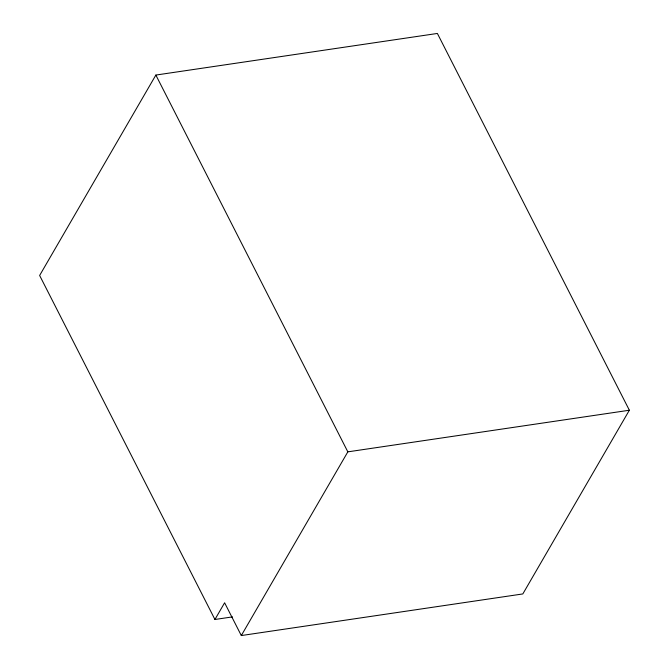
<?xml version="1.0" encoding="UTF-8"?>
<svg xmlns="http://www.w3.org/2000/svg" width="669" height="669" viewBox="0 0 669 669"><rect width="100%" height="100%" fill="white"/><g stroke="black" fill="none" stroke-linecap="round" stroke-linejoin="round"><path stroke-width="1" d="M214.933 619.486L224.617 602.786L241.308 635.55L522.824 593.938L629.362 410.231L437.375 33.45L155.86 75.062L39.638 275.469L214.933 619.486L232.461 616.893M241.308 635.55L347.838 451.851L629.362 410.231M155.86 75.062L347.838 451.851"/></g></svg>
